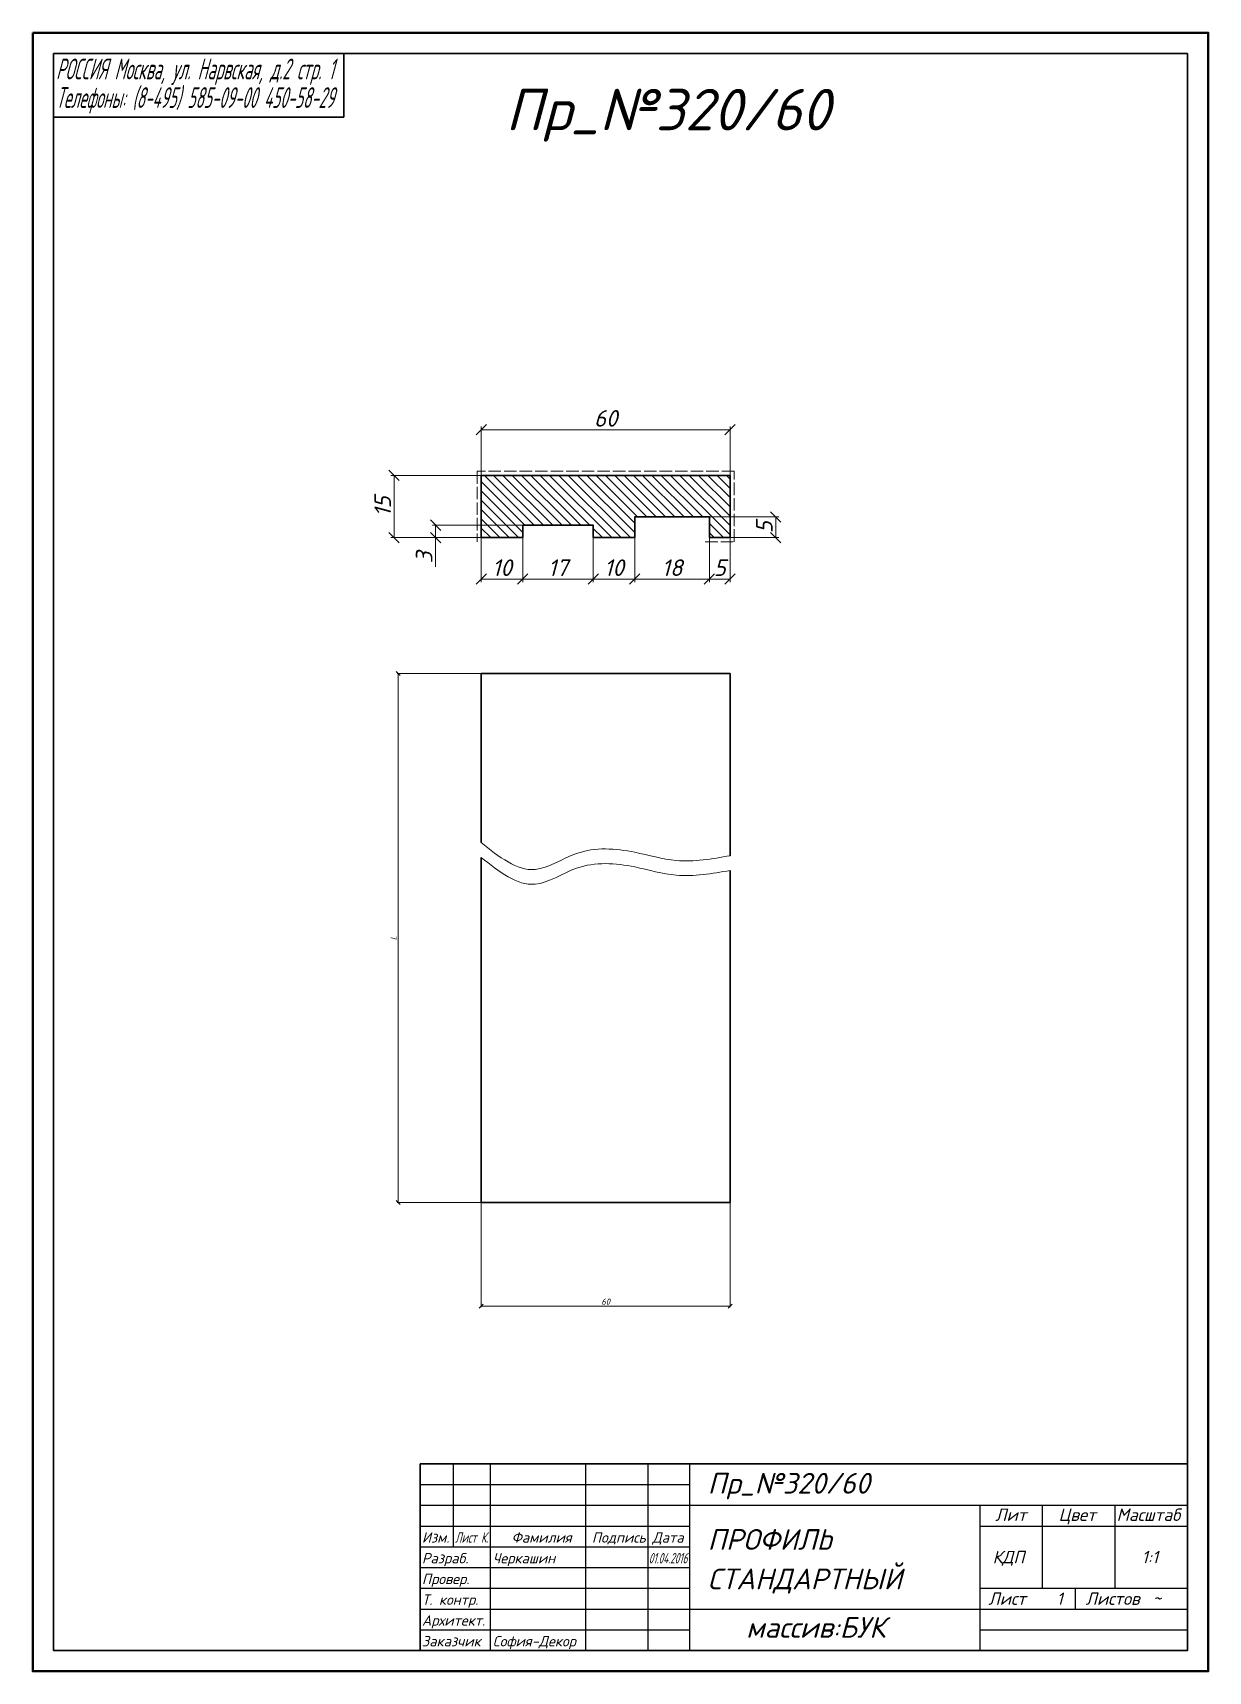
# Model space of a CAD drawing. Header units: millimetres. Extents: x 1605 to 1888, y -407 to -12.
import ezdxf
from ezdxf.enums import TextEntityAlignment as Align

# ---------------------------------------------------------------- set-up
doc = ezdxf.new("R2010")
doc.units = ezdxf.units.MM
doc.linetypes.add('ACAD_ISO02W100', pattern=[15, 12, -3])
doc.layers.get('0').update_dxf_attribs({"lineweight": 13})
for name, color, linetype, lineweight in [('Пр_№320', 1, 'Continuous', 35), ('служебный слой ЛИНИИ ПУНКТИРНЫЕ', 7, 'ACAD_ISO02W100', 13), ('служебный слой НАДПИСИ', 7, 'Continuous', 13), ('служебный слой РАЗМЕРЫ', 7, 'Continuous', 9), ('служебный слой ШТАМП', 7, 'Continuous', 30), ('служебный слой ШТРИХОВКА', 7, 'Continuous', 5)]:
    doc.layers.add(name, color=color, linetype=linetype, lineweight=lineweight)
doc.styles.add('ЕСКД', font='isocpeur.ttf', dxfattribs={"oblique": 15})
doc.dimstyles.new('ЕСКД', dxfattribs={"dimtxt": 3.5, "dimasz": 2.5, "dimexe": 0.25, "dimexo": 0, "dimgap": 0.35, "dimtad": 1, "dimdec": 1, "dimzin": 9, "dimtxsty": 'ЕСКД', "dimblk": 'OBLIQUE', "dimcen": 0, "dimclrd": 256, "dimclre": 256, "dimclrt": 256, "dimadec": 1, "dimazin": 0, "dimtfac": 1, "dimtdec": 1, "dimtmove": 0, "dimatfit": 3, "dimldrblk": 'DOTSMALL', "dimfxl": 1, "dimlwd": -1, "dimlwe": -1, "dimarcsym": 0})

# ---------------------------------------------------------------- blocks, each defined once
blk = doc.blocks.new('_OBLIQUE')
at = {"color": 0, "linetype": 'ByBlock'}
blk.add_line((-0.5, -0.5), (0.5, 0.5), dxfattribs=at)
blk = doc.blocks.new('*D853')
at = {"layer": 'Defpoints', "color": 0, "transparency": 16777216}
for p in [(1701.79, -134), (1712.79, -134), (1722.79, -131)]:
    blk.add_point(p, dxfattribs=at)
at = {"layer": 'служебный слой РАЗМЕРЫ', "transparency": 16777216}
for p, q in [((1722.79, -131), (1701.04, -131)), ((1712.79, -134), (1701.04, -134)), ((1701.79, -131), (1701.79, -134)), ((1701.79, -134), (1701.79, -141.07))]:
    blk.add_line(p, q, dxfattribs=at)
at = {"layer": 'служебный слой РАЗМЕРЫ', "transparency": 16777216, "xscale": 2.5, "yscale": 2.5, "zscale": 2.5}
for p, rotation in [((1701.79, -131), 90), ((1701.79, -134), 270)]:
    blk.add_blockref('_OBLIQUE', p, dxfattribs=dict(at, rotation=rotation))
at = {"layer": 'служебный слой РАЗМЕРЫ', "transparency": 16777216, "insert": (1699.04, -138.78), "char_height": 4, "attachment_point": 5, "rotation": 90, "style": 'ЕСКД'}
blk.add_mtext('3', dxfattribs=at)
blk = doc.blocks.new('_DotSmall')
at = {"color": 0, "linetype": 'ByBlock', "lineweight": -3, "const_width": 0.5}
blk.add_lwpolyline([(-0.0625, 0, 1), (0.0625, 0, 1)], format="xyb", close=True, dxfattribs=at)
blk = doc.blocks.new('*D852')
at = {"layer": 'Defpoints', "color": 0, "transparency": 16777216}
for p in [(1691.79, -119), (1712.79, -119), (1712.79, -134)]:
    blk.add_point(p, dxfattribs=at)
at = {"layer": 'служебный слой РАЗМЕРЫ', "transparency": 16777216}
for p, q in [((1712.79, -119), (1691.04, -119)), ((1691.79, -134), (1691.79, -119)), ((1712.79, -134), (1691.04, -134))]:
    blk.add_line(p, q, dxfattribs=at)
at = {"layer": 'служебный слой РАЗМЕРЫ', "transparency": 16777216, "xscale": 2.5, "yscale": 2.5, "zscale": 2.5}
for p, rotation in [((1691.79, -119), 90), ((1691.79, -134), 270)]:
    blk.add_blockref('_OBLIQUE', p, dxfattribs=dict(at, rotation=rotation))
at = {"layer": 'служебный слой РАЗМЕРЫ', "transparency": 16777216, "insert": (1689.04, -126.5), "char_height": 4, "attachment_point": 5, "rotation": 90, "style": 'ЕСКД'}
blk.add_mtext('15', dxfattribs=at)
blk = doc.blocks.new('*D854')
at = {"layer": 'Defpoints', "color": 0, "transparency": 16777216}
for p in [(1739.79, -134), (1749.79, -134), (1739.79, -144)]:
    blk.add_point(p, dxfattribs=at)
at = {"layer": 'служебный слой РАЗМЕРЫ', "transparency": 16777216}
for p, q in [((1739.79, -134), (1739.79, -144.75)), ((1749.79, -134), (1749.79, -144.75)), ((1749.79, -144), (1739.79, -144))]:
    blk.add_line(p, q, dxfattribs=at)
at = {"layer": 'служебный слой РАЗМЕРЫ', "transparency": 16777216, "xscale": 2.5, "yscale": 2.5, "zscale": 2.5, "rotation": 180}
blk.add_blockref('_OBLIQUE', (1739.79, -144), dxfattribs=at)
at = {"layer": 'служебный слой РАЗМЕРЫ', "transparency": 16777216, "xscale": 2.5, "yscale": 2.5, "zscale": 2.5}
blk.add_blockref('_OBLIQUE', (1749.79, -144), dxfattribs=at)
at = {"layer": 'служебный слой РАЗМЕРЫ', "transparency": 16777216, "insert": (1744.79, -141.25), "char_height": 4, "attachment_point": 5, "style": 'ЕСКД'}
blk.add_mtext('10', dxfattribs=at)
blk = doc.blocks.new('*D851')
at = {"layer": 'Defpoints', "color": 0, "transparency": 16777216}
for p in [(1712.79, -134), (1722.79, -134), (1712.79, -144)]:
    blk.add_point(p, dxfattribs=at)
at = {"layer": 'служебный слой РАЗМЕРЫ', "transparency": 16777216}
for p, q in [((1712.79, -134), (1712.79, -144.75)), ((1722.79, -134), (1722.79, -144.75)), ((1722.79, -144), (1712.79, -144))]:
    blk.add_line(p, q, dxfattribs=at)
at = {"layer": 'служебный слой РАЗМЕРЫ', "transparency": 16777216, "xscale": 2.5, "yscale": 2.5, "zscale": 2.5, "rotation": 180}
blk.add_blockref('_OBLIQUE', (1712.79, -144), dxfattribs=at)
at = {"layer": 'служебный слой РАЗМЕРЫ', "transparency": 16777216, "xscale": 2.5, "yscale": 2.5, "zscale": 2.5}
blk.add_blockref('_OBLIQUE', (1722.79, -144), dxfattribs=at)
at = {"layer": 'служебный слой РАЗМЕРЫ', "transparency": 16777216, "insert": (1717.79, -141.25), "char_height": 4, "attachment_point": 5, "style": 'ЕСКД'}
blk.add_mtext('10', dxfattribs=at)
blk = doc.blocks.new('*D850')
at = {"layer": 'Defpoints', "color": 0, "transparency": 16777216}
for p in [(1767.79, -134), (1772.79, -134), (1767.79, -144)]:
    blk.add_point(p, dxfattribs=at)
at = {"layer": 'служебный слой РАЗМЕРЫ', "transparency": 16777216}
for p, q in [((1767.79, -134), (1767.79, -144.75)), ((1772.79, -134), (1772.79, -144.75)), ((1772.79, -144), (1767.79, -144))]:
    blk.add_line(p, q, dxfattribs=at)
at = {"layer": 'служебный слой РАЗМЕРЫ', "transparency": 16777216, "xscale": 2.5, "yscale": 2.5, "zscale": 2.5, "rotation": 180}
blk.add_blockref('_OBLIQUE', (1767.79, -144), dxfattribs=at)
at = {"layer": 'служебный слой РАЗМЕРЫ', "transparency": 16777216, "xscale": 2.5, "yscale": 2.5, "zscale": 2.5}
blk.add_blockref('_OBLIQUE', (1772.79, -144), dxfattribs=at)
at = {"layer": 'служебный слой РАЗМЕРЫ', "transparency": 16777216, "insert": (1770.29, -141.25), "char_height": 4, "attachment_point": 5, "style": 'ЕСКД'}
blk.add_mtext('5', dxfattribs=at)
blk = doc.blocks.new('*D849')
at = {"layer": 'Defpoints', "color": 0, "transparency": 16777216}
for p in [(1772.79, -108), (1712.79, -119), (1772.79, -119)]:
    blk.add_point(p, dxfattribs=at)
at = {"layer": 'служебный слой РАЗМЕРЫ', "transparency": 16777216}
for p, q in [((1712.79, -119), (1712.79, -107.25)), ((1712.79, -108), (1772.79, -108)), ((1772.79, -119), (1772.79, -107.25))]:
    blk.add_line(p, q, dxfattribs=at)
at = {"layer": 'служебный слой РАЗМЕРЫ', "transparency": 16777216, "xscale": 2.5, "yscale": 2.5, "zscale": 2.5, "rotation": 180}
blk.add_blockref('_OBLIQUE', (1712.79, -108), dxfattribs=at)
at = {"layer": 'служебный слой РАЗМЕРЫ', "transparency": 16777216, "xscale": 2.5, "yscale": 2.5, "zscale": 2.5}
blk.add_blockref('_OBLIQUE', (1772.79, -108), dxfattribs=at)
at = {"layer": 'служебный слой РАЗМЕРЫ', "transparency": 16777216, "insert": (1742.79, -105.25), "char_height": 4, "attachment_point": 5, "style": 'ЕСКД'}
blk.add_mtext('60', dxfattribs=at)
blk = doc.blocks.new('*D848')
at = {"layer": 'Defpoints', "color": 0, "transparency": 16777216}
for p in [(1722.79, -134), (1739.79, -134), (1739.79, -144)]:
    blk.add_point(p, dxfattribs=at)
at = {"layer": 'служебный слой РАЗМЕРЫ', "transparency": 16777216}
for p, q in [((1722.79, -134), (1722.79, -144.75)), ((1739.79, -134), (1739.79, -144.75)), ((1722.79, -144), (1739.79, -144))]:
    blk.add_line(p, q, dxfattribs=at)
at = {"layer": 'служебный слой РАЗМЕРЫ', "transparency": 16777216, "xscale": 2.5, "yscale": 2.5, "zscale": 2.5, "rotation": 180}
blk.add_blockref('_OBLIQUE', (1722.79, -144), dxfattribs=at)
at = {"layer": 'служебный слой РАЗМЕРЫ', "transparency": 16777216, "xscale": 2.5, "yscale": 2.5, "zscale": 2.5}
blk.add_blockref('_OBLIQUE', (1739.79, -144), dxfattribs=at)
at = {"layer": 'служебный слой РАЗМЕРЫ', "transparency": 16777216, "insert": (1731.29, -141.25), "char_height": 4, "attachment_point": 5, "style": 'ЕСКД'}
blk.add_mtext('17', dxfattribs=at)
blk = doc.blocks.new('*D847')
at = {"layer": 'Defpoints', "color": 0, "transparency": 16777216}
for p in [(1749.79, -134), (1767.79, -134), (1767.79, -144)]:
    blk.add_point(p, dxfattribs=at)
at = {"layer": 'служебный слой РАЗМЕРЫ', "transparency": 16777216}
for p, q in [((1749.79, -134), (1749.79, -144.75)), ((1767.79, -134), (1767.79, -144.75)), ((1749.79, -144), (1767.79, -144))]:
    blk.add_line(p, q, dxfattribs=at)
at = {"layer": 'служебный слой РАЗМЕРЫ', "transparency": 16777216, "xscale": 2.5, "yscale": 2.5, "zscale": 2.5, "rotation": 180}
blk.add_blockref('_OBLIQUE', (1749.79, -144), dxfattribs=at)
at = {"layer": 'служебный слой РАЗМЕРЫ', "transparency": 16777216, "xscale": 2.5, "yscale": 2.5, "zscale": 2.5}
blk.add_blockref('_OBLIQUE', (1767.79, -144), dxfattribs=at)
at = {"layer": 'служебный слой РАЗМЕРЫ', "transparency": 16777216, "insert": (1758.79, -141.25), "char_height": 4, "attachment_point": 5, "style": 'ЕСКД'}
blk.add_mtext('18', dxfattribs=at)
blk = doc.blocks.new('*D846')
at = {"layer": 'Defpoints', "color": 0, "transparency": 16777216}
for p in [(1767.79, -129), (1783.79, -129), (1772.79, -134)]:
    blk.add_point(p, dxfattribs=at)
at = {"layer": 'служебный слой РАЗМЕРЫ', "transparency": 16777216}
for p, q in [((1767.79, -129), (1784.54, -129)), ((1783.79, -134), (1783.79, -129)), ((1772.79, -134), (1784.54, -134))]:
    blk.add_line(p, q, dxfattribs=at)
at = {"layer": 'служебный слой РАЗМЕРЫ', "transparency": 16777216, "xscale": 2.5, "yscale": 2.5, "zscale": 2.5}
for p, rotation in [((1783.79, -129), 90), ((1783.79, -134), 270)]:
    blk.add_blockref('_OBLIQUE', p, dxfattribs=dict(at, rotation=rotation))
at = {"layer": 'служебный слой РАЗМЕРЫ', "transparency": 16777216, "insert": (1781.04, -131.5), "char_height": 4, "attachment_point": 5, "rotation": 90, "style": 'ЕСКД'}
blk.add_mtext('5', dxfattribs=at)
blk = doc.blocks.new('*D844')
at = {"layer": 'Defpoints', "color": 0, "transparency": 16777216}
for p in [(1712.79, -166.77), (1692.79, -294.27), (1712.79, -294.27)]:
    blk.add_point(p, dxfattribs=at)
at = {"layer": 'служебный слой РАЗМЕРЫ', "transparency": 16777216}
for p, q in [((1712.79, -166.77), (1692.54, -166.77)), ((1692.79, -166.77), (1692.79, -294.27)), ((1712.79, -294.27), (1692.54, -294.27))]:
    blk.add_line(p, q, dxfattribs=at)
for p, rotation in [((1692.79, -166.77), 90), ((1692.79, -294.27), 270)]:
    blk.add_blockref('_OBLIQUE', p, dxfattribs=dict(at, rotation=rotation))
at = {"layer": 'служебный слой РАЗМЕРЫ', "transparency": 16777216, "insert": (1691.69, -230.52), "char_height": 1.5, "attachment_point": 5, "rotation": 90, "style": 'ЕСКД'}
blk.add_mtext('L', dxfattribs=at)

msp = doc.modelspace()

# ---------------------------------------------------------------- hatches: boundary and pattern name
at = {"layer": 'служебный слой ШТРИХОВКА'}
h = msp.add_hatch(dxfattribs=at)
h.set_pattern_fill('ANSI31', color=256, scale=0.5, angle=-90, style=0)
h.set_pattern_definition([(315, (2412.3177, 1939.162), (1.122532, 1.122532), [])])
h.paths.add_polyline_path([(1767.79, -129), (1767.79, -134), (1772.79, -134), (1772.79, -119), (1712.79, -119), (1712.79, -134), (1722.79, -134), (1722.79, -131), (1739.79, -131), (1739.79, -134), (1749.79, -134), (1749.79, -129)])

# ---------------------------------------------------------------- linework, layer by layer
at = {"layer": 'Пр_№320'}
for points in [[(1767.79, -134), (1772.79, -134), (1772.79, -119), (1712.79, -119), (1712.79, -134), (1722.79, -134), (1722.79, -131), (1739.79, -131), (1739.79, -134), (1749.79, -134), (1749.79, -129), (1767.79, -129), (1767.79, -134)], [(1712.79, -207.52), (1712.79, -166.77), (1772.79, -166.77), (1772.79, -210.67)], [(1712.79, -211.07), (1712.79, -294.27), (1772.79, -294.27), (1772.79, -214.23)]]:
    msp.add_lwpolyline(points, dxfattribs=at)
at = {"layer": 'служебный слой ЛИНИИ ПУНКТИРНЫЕ', "ltscale": 0.25}
msp.add_lwpolyline([(1766.79, -135), (1773.79, -135), (1773.79, -118), (1711.79, -118), (1711.79, -135)], dxfattribs=at)
at = {"layer": 'служебный слой ШТАМП', "lineweight": 35}
for p, q in [((1679.69, -32.66), (1679.69, -17.31)), ((1609.69, -32.66), (1679.69, -32.66)), ((1698.04, -357.25), (1883.04, -357.25)), ((1698.04, -402.25), (1698.04, -357.25))]:
    msp.add_line(p, q, dxfattribs=at)
at = {"layer": 'служебный слой ШТАМП', "lineweight": -3}
for p, q in [((1706.04, -357.25), (1706.04, -377.25)), ((1715.04, -402.25), (1715.04, -357.25)), ((1738.04, -402.25), (1738.04, -357.25)), ((1753.04, -402.25), (1753.04, -357.25)), ((1763.04, -402.25), (1763.04, -357.25)), ((1698.04, -362.25), (1763.04, -362.25)), ((1698.04, -367.25), (1883.04, -367.25)), ((1833.04, -402.25), (1833.04, -367.25)), ((1848.04, -367.25), (1848.04, -387.25)), ((1865.54, -367.25), (1865.54, -387.25)), ((1698.04, -372.25), (1763.04, -372.25)), ((1833.04, -372.25), (1883.04, -372.25)), ((1698.04, -377.25), (1763.04, -377.25)), ((1698.04, -382.25), (1763.04, -382.25)), ((1698.04, -387.25), (1763.04, -387.25)), ((1833.04, -387.25), (1883.04, -387.25)), ((1856.04, -392.25), (1856.04, -387.25)), ((1698.04, -392.25), (1883.04, -392.25)), ((1698.04, -397.25), (1763.04, -397.25)), ((1833.04, -397.25), (1883.04, -397.25))]:
    msp.add_line(p, q, dxfattribs=at)
at = {"layer": 'служебный слой ШТАМП', "color": 6, "lineweight": 50}
msp.add_lwpolyline([(1604.69, -12.31), (1604.69, -407.25), (1888.04, -407.25), (1888.04, -12.31)], close=True, dxfattribs=at)
at = {"layer": 'служебный слой ШТАМП', "lineweight": 35}
msp.add_lwpolyline([(1609.69, -17.31), (1609.69, -402.25), (1883.04, -402.25), (1883.04, -17.31)], close=True, dxfattribs=at)
at = {"layer": 'служебный слой ШТРИХОВКА'}
for points in [[(1712.79, -207.52), (1725.79, -213.99), (1735.79, -210.14), (1749.79, -209.84), (1759.79, -211.83), (1772.79, -210.67)], [(1712.79, -211.07), (1725.79, -217.54), (1735.79, -213.69), (1749.79, -213.39), (1759.79, -215.38), (1772.79, -214.23)]]:
    msp.add_spline(points, degree=3, dxfattribs=at)

# ---------------------------------------------------------------- texts
at = {"layer": 'служебный слой НАДПИСИ', "style": 'ЕСКД', "oblique": 15}
msp.add_text('Пр_№320/60', height=10, dxfattribs=at).set_placement((1718.66, -35.83))
at = {"layer": 'служебный слой ШТАМП', "lineweight": -3, "style": 'ЕСКД', "oblique": 15}
for s, height, width, p, p2 in [('РОССИЯ Москва, ул. Нарвская, д.2 стр. 1', 5, 0.525515, (1610.29, -23.54), (1677.29, -23.54)), ('Телефоны: (8-495) 585-09-00 450-58-29', 5, 0.531771, (1610.29, -30.43), (1677.29, -30.43)), ('Лист К.', 2.5, 0.68412, (1706.5, -376.25), (1714.54, -376.25)), ('01.04.2016', 2.5, 0.631972, (1753.17, -381.25), (1762.49, -381.25))]:
    msp.add_text(s, height=height, dxfattribs=dict(at, width=width)).set_placement(p, p2, align=Align.FIT)
for s, height, p in [('Пр_№320/60', 5, (1767.38, -364.44)), ('Лит', 3, (1836.69, -371.02)), ('Цвет', 3, (1851.97, -371.02)), ('Масштаб', 3, (1865.96, -371.02)), ('Изм.', 2.5, (1698.5, -376.25)), ('Фамилия', 2.5, (1720.11, -376.25)), ('Подпись', 2.5, (1739.47, -376.25)), ('Дата', 2.5, (1754.04, -376.25)), ('ПРОФИЛЬ', 5, (1767.38, -377.99)), ('Разраб.', 2.5, (1698.5, -381.25)), ('Черкашин', 2.5, (1715.58, -381.25)), ('КДП', 3, (1836.07, -381.23)), ('1:1', 3, (1871.99, -381.23)), ('СТАНДАРТНЫЙ', 5, (1767.38, -387.5)), ('Провер.', 2.5, (1698.5, -386.25)), ('Т. контр.', 2.5, (1698.5, -391.25)), ('Лист', 3, (1835.04, -391.25)), ('Листов', 3, (1858.48, -391.25)), ('Архитект.', 2.5, (1698.5, -396.25)), ('массив:БУК', 5, (1776.65, -399.18)), ('Заказчик', 2.5, (1698.5, -401.25)), ('София-Декор', 2.5, (1715.58, -401.25))]:
    msp.add_text(s, height=height, dxfattribs=at).set_placement(p)
for s, p in [('1', (1852.23, -388.26)), ('~', (1875.67, -388.26))]:
    msp.add_text(s, height=3, dxfattribs=at).set_placement(p, align=Align.TOP_CENTER)

# ---------------------------------------------------------------- dimensions: what is measured, and where the dimension line sits
at = {"layer": 'служебный слой РАЗМЕРЫ'}
for base, p1, p2, override, picture, middle in [((1772.79, -108), (1712.79, -119), (1772.79, -119), {"dimtxt": 4, "dimasz": 2.5, "dimexe": 0.75, "dimgap": 0.75}, '*D849', (1742.79, -105.25)), ((1739.79, -144), (1722.79, -134), (1739.79, -134), {"dimtxt": 4, "dimasz": 2.5, "dimexe": 0.75, "dimgap": 0.75, "dimblk1": 'OBLIQUE', "dimblk2": 'OBLIQUE', "dimsah": 1}, '*D848', (1731.29, -141.25)), ((1739.79, -144), (1749.79, -134), (1739.79, -134), {"dimtxt": 4, "dimasz": 2.5, "dimexe": 0.75, "dimgap": 0.75, "dimblk1": 'OBLIQUE', "dimblk2": 'OBLIQUE', "dimsah": 1}, '*D854', (1744.79, -141.25)), ((1767.79, -144), (1749.79, -134), (1767.79, -134), {"dimtxt": 4, "dimasz": 2.5, "dimexe": 0.75, "dimgap": 0.75, "dimblk1": 'OBLIQUE', "dimblk2": 'OBLIQUE', "dimsah": 1}, '*D847', (1758.79, -141.25))]:
    dim = msp.add_linear_dim(base=base, p1=p1, p2=p2, dimstyle='ЕСКД', override=override, dxfattribs=at)
    dim.commit()
    dim.dimension.update_dxf_attribs({"geometry": picture, "text_midpoint": middle})
for base, p1, p2, angle, picture, middle in [((1691.79, -119), (1712.79, -134), (1712.79, -119), 90, '*D852', (1689.04, -126.5)), ((1701.79, -134), (1722.79, -131), (1712.79, -134), 90, '*D853', (1699.04, -138.78)), ((1783.79, -129), (1772.79, -134), (1767.79, -129), 90, '*D846', (1781.04, -131.5)), ((1712.79, -144), (1722.79, -134), (1712.79, -134), 180, '*D851', (1717.79, -141.25)), ((1767.79, -144), (1772.79, -134), (1767.79, -134), 180, '*D850', (1770.29, -141.25))]:
    dim = msp.add_linear_dim(base=base, p1=p1, p2=p2, angle=angle, dimstyle='ЕСКД', override={"dimtxt": 4, "dimasz": 2.5, "dimexe": 0.75, "dimgap": 0.75, "dimblk1": 'OBLIQUE', "dimblk2": 'OBLIQUE', "dimsah": 1}, dxfattribs=at)
    dim.commit()
    dim.dimension.update_dxf_attribs({"geometry": picture, "text_midpoint": middle})
dim = msp.add_linear_dim(base=(1692.79, -294.27), p1=(1712.79, -166.77), p2=(1712.79, -294.27), angle=90, text='L', dimstyle='ЕСКД', override={"dimtxt": 1.5, "dimasz": 1}, dxfattribs=at)
dim.commit()
dim.dimension.update_dxf_attribs({"geometry": '*D844', "text_midpoint": (1691.69, -230.52)})
msp.add_linear_dim(base=(1772.79, -319.27), p1=(1712.79, -294.27), p2=(1772.79, -294.27), dimstyle='ЕСКД', override={"dimtxt": 1.5, "dimasz": 1}, dxfattribs=at).render()

doc.saveas('drawing.dxf')
